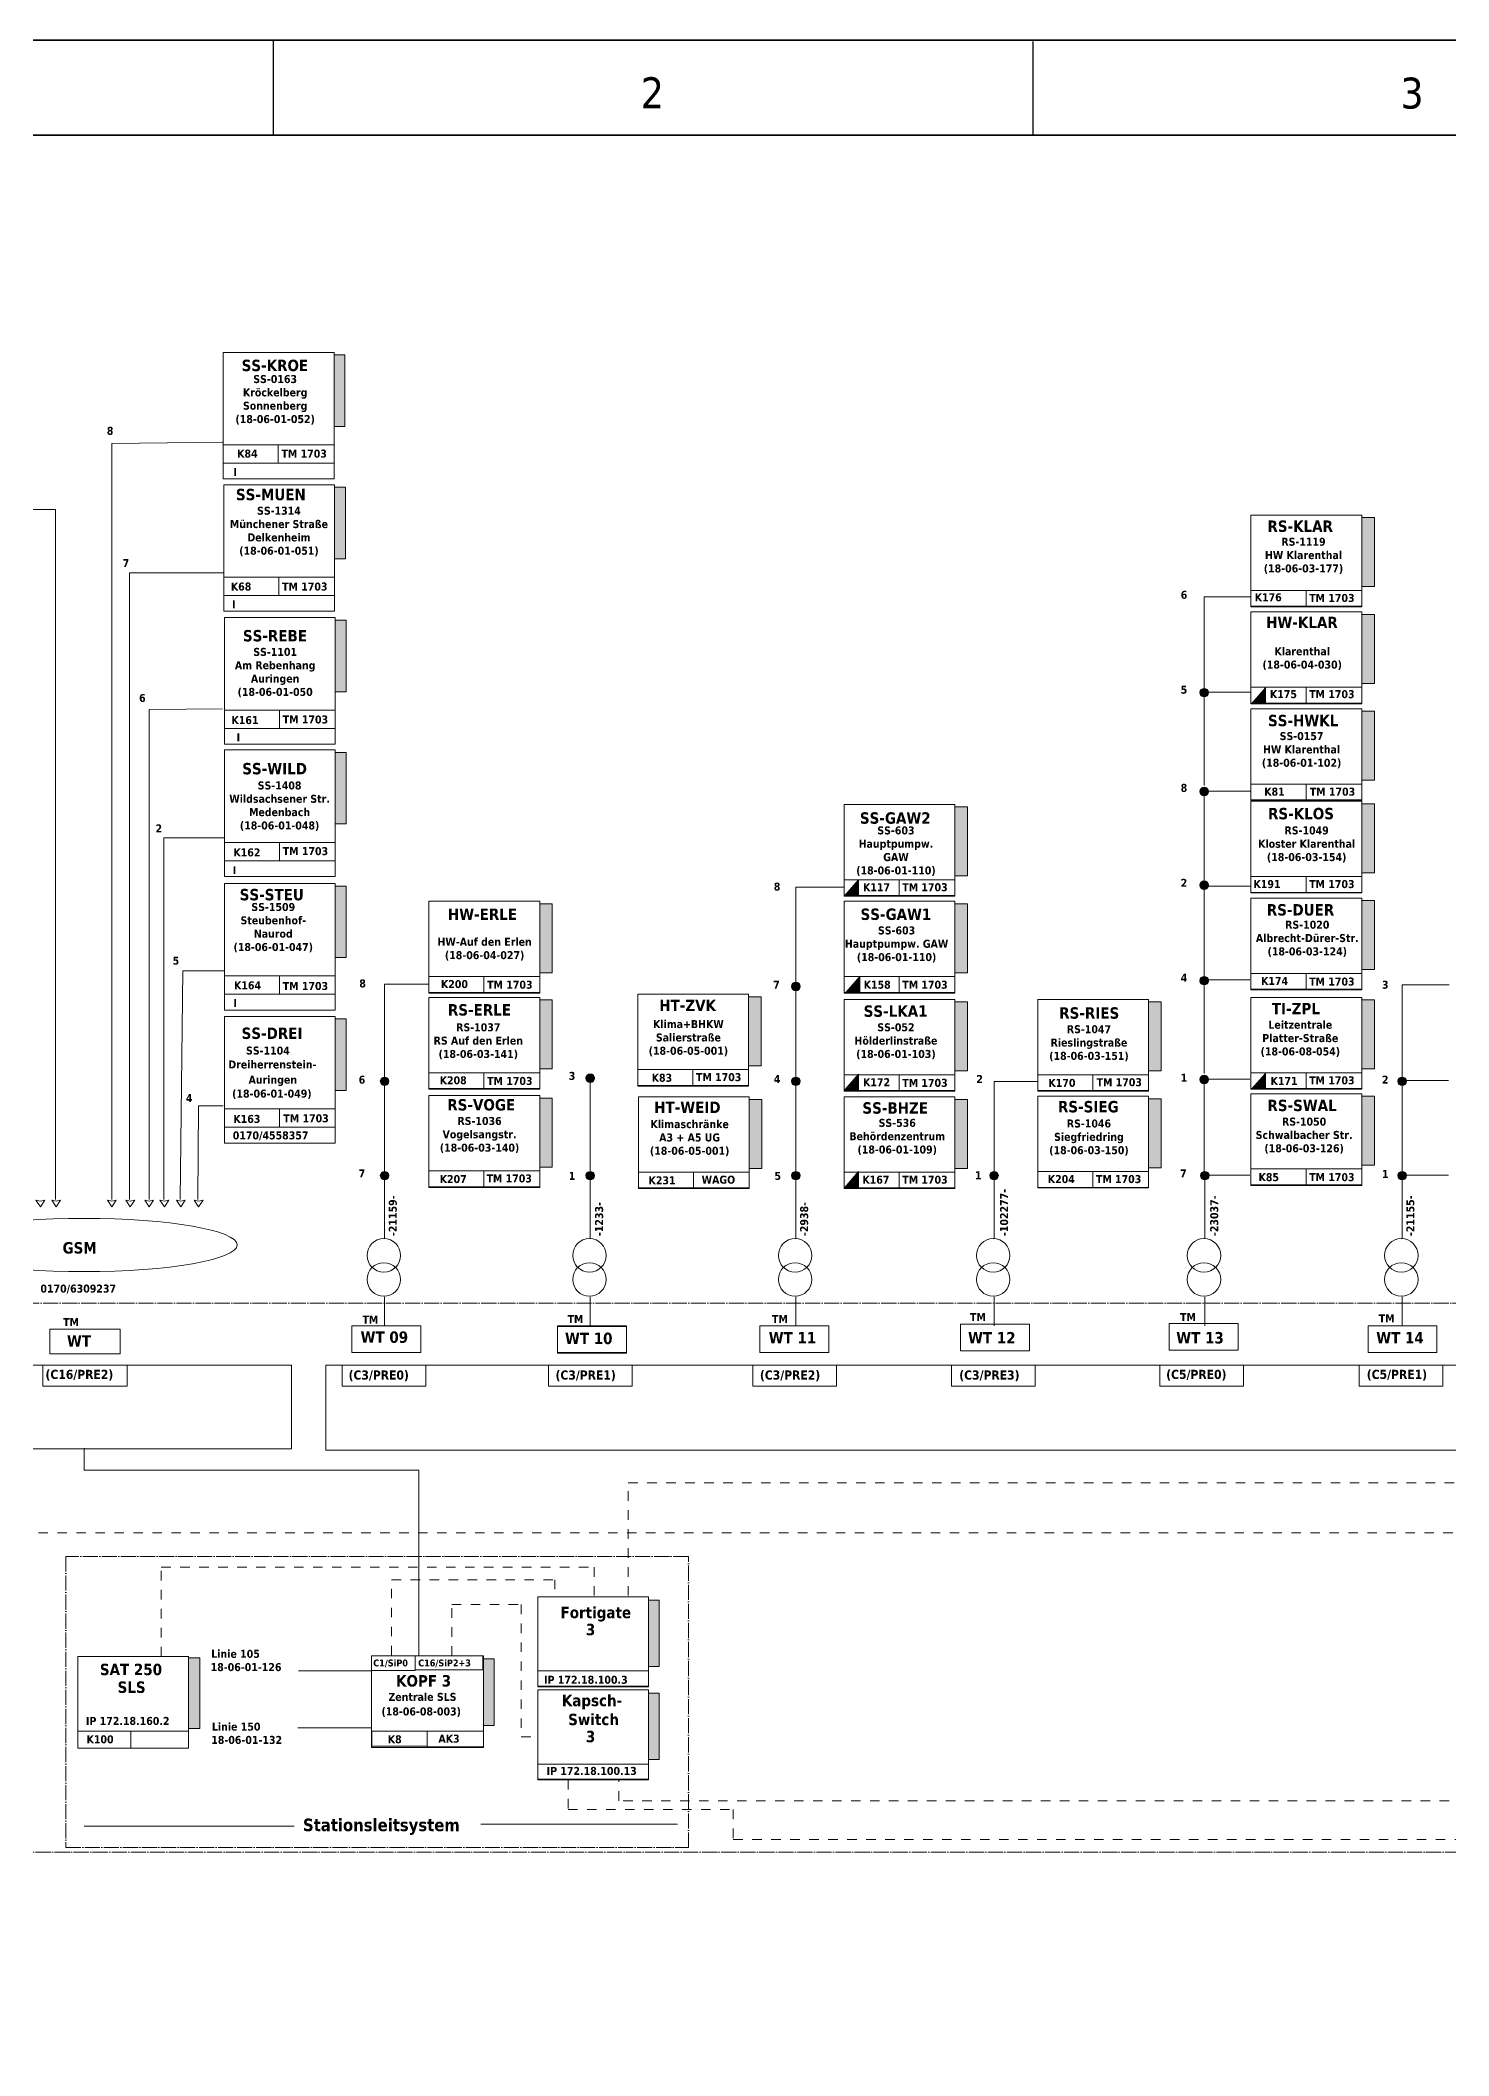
# Model space of a CAD drawing. Header units: millimetres. Extents: x 0 to 12600, y 0 to 8911.
# Drawn here: x 2392 to 4618, y 5726 to 8910 of the extents above; entities that cross this region are included whole.
import ezdxf
from ezdxf.enums import TextEntityAlignment as Align

# ---------------------------------------------------------------- set-up
doc = ezdxf.new("R2010")
doc.units = ezdxf.units.MM
doc.linetypes.add('EPL_DASH', pattern=[1, 0.5, -0.5])
doc.linetypes.add('EPL_DASHDOT', pattern=[1, 0.8, -0.1, 0, -0.1])
for name, color, linetype, lineweight in [('EPLAN100', 7, 'Continuous', 0), ('EPLAN108', 7, 'Continuous', 0), ('EPLAN201', 7, 'Continuous', 0), ('EPLAN451', 7, 'Continuous', 0), ('EPLAN452', 7, 'Continuous', 0), ('EPLAN453', 7, 'Continuous', 0)]:
    doc.layers.add(name, color=color, linetype=linetype, lineweight=lineweight)
doc.styles.add('Tahoma', font='')
doc.styles.add('Tahoma_B', font='')
doc.styles.get('Tahoma').set_extended_font_data('Tahoma')
doc.styles.get('Tahoma_B').set_extended_font_data('Tahoma', bold=True)

# ---------------------------------------------------------------- blocks, each defined once
blk = doc.blocks.new('EPLFRAME')
at = {"layer": 'EPLAN201', "linetype": 'Continuous', "lineweight": 25, "ltscale": 4}
for p, q in [((2760, 8908.7), (2760, 8761.6)), ((3960.1, 8908.1), (3960.1, 8761))]:
    blk.add_line(p, q, dxfattribs=at)
at = {"layer": 'EPLAN201', "linetype": 'Continuous', "lineweight": 35, "ltscale": 4}
blk.add_line((120, 8760), (12600, 8760), dxfattribs=at)
blk.add_lwpolyline([(0, 0), (12600, 0), (12600, 8910), (0, 8910)], close=True, dxfattribs=at)
at = {"layer": 'EPLAN451', "color": 7, "style": 'Tahoma'}
for tag, p, height in [('4_59982', (12346.9, 380.3), 86.7), ('14_59980', (12346.9, 376.4), 86.7), ('14_10011', (1830, 264.1), 59.6)]:
    blk.add_attdef(tag, p, '', height=height, dxfattribs=at)
for tag, p in [('14_10000', (2383.9, 413.9)), ('14_10013', (4217.8, 338.8)), ('14_59981', (2160, 175.1)), ('14_10020', (2100, 55.1)), ('4_11022', (3300, 55.1)), ('14_10160', (4590, 62.7))]:
    blk.add_attdef(tag, text='', height=48.8, dxfattribs=at).set_placement(p, align=Align.MIDDLE_LEFT)
blk.add_attdef('4_11030', text='', height=48.8, dxfattribs=at).set_placement((4200, 120), align=Align.BOTTOM_LEFT)
blk.add_attdef('14_10300', text='', height=48.8, dxfattribs=at).set_placement((12571, 38.1), align=Align.RIGHT)
at = {"layer": 'EPLAN452', "color": 7, "style": 'Tahoma'}
for tag, p, height in [('4_11041', (270, 510), 67.7), ('4_20131_1003', (9390.1, 380.3), 86.7), ('4_20132_1003', (10456.2, 378), 86.7), ('4_20136_1003', (11541, 378), 86.7), ('4_11071[1]', (30, 390), 48.8), ('4_11074[1]', (630, 390), 48.8), ('4_11070[1]', (1230, 390), 48.8), ('4_11011', (7310.1, 363.6), 67.7), ('4_11071[2]', (30, 270), 48.8), ('4_11074[2]', (630, 270), 48.8), ('4_11070[2]', (1230, 270), 48.8), ('4_20133_1003', (9390.1, 140.3), 86.7), ('4_20134_1003', (10456.2, 138), 86.7), ('4_11000', (11760.2, 138.6), 86.7), ('4_11004', (12270.2, 138.6), 86.7), ('4_11071[3]', (30, 150), 48.8), ('4_11074[3]', (630, 150), 48.8), ('4_11070[3]', (1230, 150), 48.8)]:
    blk.add_attdef(tag, p, '', height=height, dxfattribs=at)
for tag, height, p in [('4_11040', 67.7, (12472.3, 510)), ('4_11024', 48.8, (7890, 30)), ('4_25020', 48.8, (12056.5, 38.5))]:
    blk.add_attdef(tag, text='', height=height, dxfattribs=at).set_placement(p, align=Align.RIGHT)
blk.add_attdef('21_18041[2]', text='', height=48.8, dxfattribs=at).set_placement((23.1, 495.2), align=Align.TOP_LEFT)
for tag, height, p in [('4_20131_1002', 67.7, (9390, 293.2)), ('4_20132_1002', 67.7, (10456.1, 290.9)), ('4_20136_1002', 67.7, (11541.3, 287)), ('4_11044', 48.8, (2789.3, 174.1)), ('4_10152', 48.8, (3750, 175.1)), ('4_11085', 48.8, (8250, 55.1)), ('4_11086', 48.8, (8850, 55.1)), ('4_20133_1002', 67.7, (9390.1, 51.7)), ('4_20134_1002', 67.7, (10456.2, 49.4))]:
    blk.add_attdef(tag, text='', height=height, dxfattribs=at).set_placement(p, align=Align.MIDDLE_LEFT)
at = {"layer": 'EPLAN453', "color": 7, "style": 'Tahoma'}
for tag, p in [('53_19005_9', (839.5, 8826.6)), ('53_19005', (2159.3, 8826.3)), ('53_19005_7', (3359.1, 8827.2)), ('53_19005_5', (4559.5, 8826.6)), ('53_19005_6', (5759.9, 8827.5)), ('53_19005_8', (6960.6, 8827.3)), ('53_19005_2', (8159.8, 8827.7)), ('53_19005_1', (9359.5, 8828)), ('53_19005_3', (10559.9, 8828.6)), ('53_19005_4', (11880, 8828.9))]:
    blk.add_attdef(tag, text='', height=48.8, dxfattribs=at).set_placement(p, align=Align.MIDDLE_CENTER)

msp = doc.modelspace()

# ---------------------------------------------------------------- hatches: boundary and pattern name
at = {"layer": 'EPLAN100', "lineweight": 18, "ltscale": 120}
for color, points in [(3, [(2856, 8300), (2873, 8300), (2873, 8413), (2856, 8413)]), (3, [(2857, 8091), (2874, 8091), (2874, 8204), (2857, 8204)]), (2, [(4480, 8047), (4500, 8047), (4500, 8156), (4480, 8156)]), (3, [(2858, 7881), (2875, 7881), (2875, 7994), (2858, 7994)]), (1, [(4480, 7894), (4500, 7894), (4500, 8003), (4480, 8003)]), (3, [(4480, 7741), (4500, 7741), (4500, 7850), (4480, 7850)]), (3, [(2858, 7672), (2875, 7672), (2875, 7785), (2858, 7785)]), (3, [(3837, 7590), (3857, 7590), (3857, 7699), (3837, 7699)]), (2, [(4480, 7595), (4500, 7595), (4500, 7704), (4480, 7704)]), (3, [(2858, 7461), (2875, 7461), (2875, 7574), (2858, 7574)]), (24, [(3181, 7437), (3201, 7437), (3201, 7546), (3181, 7546)]), (3, [(3837, 7437), (3857, 7437), (3857, 7546), (3837, 7546)]), (2, [(4480, 7442), (4500, 7442), (4500, 7551), (4480, 7551)]), (2, [(3181, 7285), (3201, 7285), (3201, 7394), (3181, 7394)]), (24, [(3511, 7290), (3531, 7290), (3531, 7399), (3511, 7399)]), (3, [(3837, 7282), (3857, 7282), (3857, 7391), (3837, 7391)]), (2, [(4143, 7282), (4163, 7282), (4163, 7391), (4143, 7391)]), (140, [(4480, 7285), (4500, 7285), (4500, 7394), (4480, 7394)]), (3, [(2858, 7251), (2875, 7251), (2875, 7364), (2858, 7364)]), (2, [(3181, 7130), (3201, 7130), (3201, 7239), (3181, 7239)]), (24, [(3512, 7128), (3532, 7128), (3532, 7237), (3512, 7237)]), (3, [(3837, 7128), (3857, 7128), (3857, 7237), (3837, 7237)]), (2, [(4143, 7129), (4163, 7129), (4163, 7238), (4143, 7238)]), (2, [(4480, 7133), (4500, 7133), (4500, 7242), (4480, 7242)]), (140, [(3353, 6341), (3370, 6341), (3370, 6446), (3353, 6446)]), (6, [(2626, 6243), (2644, 6243), (2644, 6355), (2626, 6355)]), (140, [(3092, 6248), (3109, 6248), (3109, 6353), (3092, 6353)]), (140, [(3353, 6194), (3370, 6194), (3370, 6299), (3353, 6299)])]:
    msp.add_hatch(color=color, dxfattribs=at).paths.add_polyline_path(points, flags=0)
h = msp.add_hatch(color=256, dxfattribs=at)
edge = h.paths.add_edge_path(flags=0)
edge.add_arc((4231, 7879.5), 6.8, 0, 360)
at = {"layer": 'EPLAN100', "lineweight": 13, "ltscale": 120}
for points in [[(4328, 7887), (4306, 7862), (4328, 7862)], [(3685, 7584), (3663, 7559), (3685, 7559)], [(3687, 7431), (3665, 7406), (3687, 7406)], [(3685, 7277), (3663, 7252), (3685, 7252)], [(4328, 7278), (4306, 7253), (4328, 7253)], [(3685, 7123), (3663, 7098), (3685, 7098)]]:
    msp.add_hatch(color=256, dxfattribs=at).paths.add_polyline_path(points, flags=0)
at = {"layer": 'EPLAN100', "lineweight": 18, "ltscale": 120}
h = msp.add_hatch(color=256, dxfattribs=at)
edge = h.paths.add_edge_path(flags=0)
edge.add_arc((4231, 7723.5), 6.8, 0, 360)
h = msp.add_hatch(color=256, dxfattribs=at)
edge = h.paths.add_edge_path(flags=0)
edge.add_arc((4231, 7575.5), 6.8, 0, 360)
h = msp.add_hatch(color=256, dxfattribs=at)
edge = h.paths.add_edge_path(flags=0)
edge.add_arc((3586, 7415.5), 6.8, 0, 360)
h = msp.add_hatch(color=256, dxfattribs=at)
edge = h.paths.add_edge_path(flags=0)
edge.add_arc((4231, 7424.5), 6.8, 0, 360)
h = msp.add_hatch(color=256, dxfattribs=at)
edge = h.paths.add_edge_path(flags=0)
edge.add_arc((2936, 7265.5), 6.8, 0, 360)
h = msp.add_hatch(color=256, dxfattribs=at)
edge = h.paths.add_edge_path(flags=0)
edge.add_arc((3261, 7270.5), 6.8, 0, 360)
h = msp.add_hatch(color=256, dxfattribs=at)
edge = h.paths.add_edge_path(flags=0)
edge.add_arc((3586, 7265.5), 6.8, 0, 360)
h = msp.add_hatch(color=256, dxfattribs=at)
edge = h.paths.add_edge_path(flags=0)
edge.add_arc((4231, 7268.5), 6.8, 0, 360)
h = msp.add_hatch(color=256, dxfattribs=at)
edge = h.paths.add_edge_path(flags=0)
edge.add_arc((4544, 7265.5), 6.8, 0, 360)
h = msp.add_hatch(color=256, dxfattribs=at)
edge = h.paths.add_edge_path(flags=0)
edge.add_arc((2936, 7116.5), 6.8, 0, 360)
h = msp.add_hatch(color=256, dxfattribs=at)
edge = h.paths.add_edge_path(flags=0)
edge.add_arc((3261, 7116.5), 6.8, 0, 360)
h = msp.add_hatch(color=256, dxfattribs=at)
edge = h.paths.add_edge_path(flags=0)
edge.add_arc((3586, 7116.5), 6.8, 0, 360)
h = msp.add_hatch(color=256, dxfattribs=at)
edge = h.paths.add_edge_path(flags=0)
edge.add_arc((3899, 7116.5), 6.8, 0, 360)
h = msp.add_hatch(color=256, dxfattribs=at)
edge = h.paths.add_edge_path(flags=0)
edge.add_arc((4232, 7116.5), 6.8, 0, 360)
h = msp.add_hatch(color=256, dxfattribs=at)
edge = h.paths.add_edge_path(flags=0)
edge.add_arc((4544, 7116.5), 6.8, 0, 360)

# ---------------------------------------------------------------- linework, layer by layer
for p, q in [((4231, 7880), (4231, 7733)), ((4231, 7724), (4231, 7577)), ((4231, 7576), (4231, 7429)), ((4231, 7425), (4231, 7278)), ((3586, 7416), (3586, 7269)), ((2936, 7266), (2936, 7119)), ((3261, 7271), (3261, 7124)), ((3586, 7266), (3586, 7119)), ((4231, 7269), (4231, 7122)), ((4544, 7266), (4544, 7119)), ((2936, 7117), (2936, 7017)), ((3261, 7117), (3261, 7017)), ((3586, 7117), (3586, 7017)), ((3899, 7117), (3899, 7017)), ((4232, 7117), (4232, 7017)), ((4544, 7117), (4544, 7017)), ((2936, 6925), (2936, 6879)), ((3261, 6925), (3261, 6879)), ((3586, 6925), (3586, 6879)), ((3899, 6925), (3899, 6879)), ((4232, 6925), (4232, 6879)), ((4544, 6925), (4544, 6879))]:
    msp.add_line(p, q, dxfattribs=at)
for points in [[(2681, 8217), (2856, 8217), (2856, 8417), (2681, 8417)], [(2681, 8242), (2768, 8242), (2768, 8271), (2681, 8271)], [(2768, 8242), (2856, 8242), (2856, 8271), (2768, 8271)], [(2682, 8008), (2857, 8008), (2857, 8208), (2682, 8208)], [(4305, 8015), (4480, 8015), (4480, 8160), (4305, 8160)], [(2682, 8033), (2769, 8033), (2769, 8062), (2682, 8062)], [(2769, 8033), (2857, 8033), (2857, 8062), (2769, 8062)], [(4305, 8016), (4392, 8016), (4392, 8041), (4305, 8041)], [(4392, 8016), (4480, 8016), (4480, 8041), (4392, 8041)], [(2683, 7798), (2858, 7798), (2858, 7998), (2683, 7998)], [(4305, 7862), (4480, 7862), (4480, 8007), (4305, 8007)], [(4305, 7863), (4392, 7863), (4392, 7888), (4305, 7888)], [(4392, 7863), (4480, 7863), (4480, 7888), (4392, 7888)], [(2683, 7823), (2770, 7823), (2770, 7852), (2683, 7852)], [(2770, 7823), (2858, 7823), (2858, 7852), (2770, 7852)], [(4305, 7709), (4480, 7709), (4480, 7854), (4305, 7854)], [(2683, 7589), (2858, 7589), (2858, 7789), (2683, 7789)], [(4305, 7710), (4392, 7710), (4392, 7735), (4305, 7735)], [(4305, 7563), (4480, 7563), (4480, 7708), (4305, 7708)], [(4392, 7710), (4480, 7710), (4480, 7735), (4392, 7735)], [(3662, 7558), (3837, 7558), (3837, 7703), (3662, 7703)], [(2683, 7614), (2770, 7614), (2770, 7643), (2683, 7643)], [(2770, 7614), (2858, 7614), (2858, 7643), (2770, 7643)], [(2683, 7378), (2858, 7378), (2858, 7578), (2683, 7578)], [(3662, 7559), (3749, 7559), (3749, 7584), (3662, 7584)], [(3749, 7559), (3837, 7559), (3837, 7584), (3749, 7584)], [(4305, 7564), (4392, 7564), (4392, 7589), (4305, 7589)], [(4392, 7564), (4480, 7564), (4480, 7589), (4392, 7589)], [(3006, 7405), (3181, 7405), (3181, 7550), (3006, 7550)], [(3662, 7405), (3837, 7405), (3837, 7550), (3662, 7550)], [(4305, 7410), (4480, 7410), (4480, 7555), (4305, 7555)], [(2683, 7403), (2770, 7403), (2770, 7432), (2683, 7432)], [(2770, 7403), (2858, 7403), (2858, 7432), (2770, 7432)], [(3006, 7406), (3093, 7406), (3093, 7431), (3006, 7431)], [(3093, 7406), (3181, 7406), (3181, 7431), (3093, 7431)], [(3662, 7406), (3749, 7406), (3749, 7431), (3662, 7431)], [(3749, 7406), (3837, 7406), (3837, 7431), (3749, 7431)], [(4305, 7411), (4392, 7411), (4392, 7436), (4305, 7436)], [(4392, 7411), (4480, 7411), (4480, 7436), (4392, 7436)], [(3006, 7253), (3181, 7253), (3181, 7398), (3006, 7398)], [(3336, 7258), (3511, 7258), (3511, 7403), (3336, 7403)], [(3662, 7250), (3837, 7250), (3837, 7395), (3662, 7395)], [(3968, 7250), (4143, 7250), (4143, 7395), (3968, 7395)], [(4305, 7253), (4480, 7253), (4480, 7398), (4305, 7398)], [(2683, 7168), (2858, 7168), (2858, 7368), (2683, 7368)], [(3006, 7254), (3093, 7254), (3093, 7279), (3006, 7279)], [(3093, 7254), (3181, 7254), (3181, 7279), (3093, 7279)], [(3336, 7259), (3423, 7259), (3423, 7284), (3336, 7284)], [(3423, 7259), (3511, 7259), (3511, 7284), (3423, 7284)], [(3662, 7251), (3749, 7251), (3749, 7276), (3662, 7276)], [(3749, 7251), (3837, 7251), (3837, 7276), (3749, 7276)], [(3968, 7251), (4055, 7251), (4055, 7276), (3968, 7276)], [(4055, 7251), (4143, 7251), (4143, 7276), (4055, 7276)], [(4305, 7254), (4392, 7254), (4392, 7279), (4305, 7279)], [(4392, 7254), (4480, 7254), (4480, 7279), (4392, 7279)], [(3006, 7098), (3181, 7098), (3181, 7243), (3006, 7243)], [(3337, 7096), (3512, 7096), (3512, 7241), (3337, 7241)], [(3662, 7096), (3837, 7096), (3837, 7241), (3662, 7241)], [(3968, 7097), (4143, 7097), (4143, 7242), (3968, 7242)], [(4305, 7101), (4480, 7101), (4480, 7246), (4305, 7246)], [(2683, 7193), (2770, 7193), (2770, 7222), (2683, 7222)], [(2770, 7193), (2858, 7193), (2858, 7222), (2770, 7222)], [(3006, 7099), (3093, 7099), (3093, 7124), (3006, 7124)], [(3093, 7099), (3181, 7099), (3181, 7124), (3093, 7124)], [(3337, 7097), (3424, 7097), (3424, 7122), (3337, 7122)], [(3424, 7097), (3512, 7097), (3512, 7122), (3424, 7122)], [(3662, 7097), (3749, 7097), (3749, 7122), (3662, 7122)], [(3749, 7097), (3837, 7097), (3837, 7122), (3749, 7122)], [(3968, 7098), (4055, 7098), (4055, 7123), (3968, 7123)], [(4055, 7098), (4143, 7098), (4143, 7123), (4055, 7123)], [(4305, 7102), (4392, 7102), (4392, 7127), (4305, 7127)], [(4392, 7102), (4480, 7102), (4480, 7127), (4392, 7127)], [(2884, 6837), (2993, 6837), (2993, 6879), (2884, 6879)], [(3209, 6837), (3318, 6837), (3318, 6879), (3209, 6879)], [(3209, 6836), (3318, 6836), (3318, 6878), (3209, 6878)], [(3529, 6837), (3638, 6837), (3638, 6879), (3529, 6879)], [(3529, 6837), (3638, 6837), (3638, 6879), (3529, 6879)], [(3846, 6840), (3955, 6840), (3955, 6882), (3846, 6882)], [(4176, 6841), (4285, 6841), (4285, 6883), (4176, 6883)], [(4490, 6837), (4599, 6837), (4599, 6879), (4490, 6879)], [(2407, 6835), (2518, 6835), (2518, 6874), (2407, 6874)], [(2123, 6685), (2789, 6685), (2789, 6817), (2123, 6817)], [(2396, 6784), (2529, 6784), (2529, 6817), (2396, 6817)], [(2843, 6683), (11891, 6683), (11891, 6817), (2843, 6817)], [(2869, 6784), (3001, 6784), (3001, 6817), (2869, 6817)], [(3195, 6784), (3327, 6784), (3327, 6817), (3195, 6817)], [(3518, 6784), (3650, 6784), (3650, 6817), (3518, 6817)], [(3832, 6784), (3964, 6784), (3964, 6817), (3832, 6817)], [(4161, 6784), (4293, 6784), (4293, 6817), (4161, 6817)], [(4476, 6784), (4608, 6784), (4608, 6817), (4476, 6817)], [(3178, 6309), (3353, 6309), (3353, 6451), (3178, 6451)], [(2451, 6212), (2626, 6212), (2626, 6357), (2451, 6357)], [(2915, 6335), (2984, 6335), (2984, 6358), (2915, 6358)], [(2915, 6213), (3092, 6213), (3092, 6358), (2915, 6358)], [(2984, 6336), (3091, 6336), (3091, 6358), (2984, 6358)], [(3178, 6310), (3353, 6310), (3353, 6334), (3178, 6334)], [(3178, 6162), (3353, 6162), (3353, 6304), (3178, 6304)], [(2451, 6212), (2535, 6212), (2535, 6239), (2451, 6239)], [(2535, 6212), (2626, 6212), (2626, 6239), (2535, 6239)], [(2916, 6215), (3003, 6215), (3003, 6239), (2916, 6239)], [(3003, 6214), (3092, 6214), (3092, 6239), (3003, 6239)], [(3178, 6163), (3353, 6163), (3353, 6187), (3178, 6187)]]:
    msp.add_lwpolyline(points, close=True, dxfattribs=at)
at = {"layer": 'EPLAN100', "color": 3, "lineweight": 18, "ltscale": 120}
for points in [[(2856, 8300), (2873, 8300), (2873, 8413), (2856, 8413)], [(2857, 8091), (2874, 8091), (2874, 8204), (2857, 8204)], [(2858, 7881), (2875, 7881), (2875, 7994), (2858, 7994)], [(4480, 7741), (4500, 7741), (4500, 7850), (4480, 7850)], [(2858, 7672), (2875, 7672), (2875, 7785), (2858, 7785)], [(3837, 7590), (3857, 7590), (3857, 7699), (3837, 7699)], [(2858, 7461), (2875, 7461), (2875, 7574), (2858, 7574)], [(3837, 7437), (3857, 7437), (3857, 7546), (3837, 7546)], [(3837, 7282), (3857, 7282), (3857, 7391), (3837, 7391)], [(2858, 7251), (2875, 7251), (2875, 7364), (2858, 7364)], [(3837, 7128), (3857, 7128), (3857, 7237), (3837, 7237)]]:
    msp.add_lwpolyline(points, close=True, dxfattribs=at)
at = {"layer": 'EPLAN100', "lineweight": 9, "ltscale": 120}
for points in [[(2680, 8275), (2505, 8273), (2505, 7079)], [(2257, 8169), (2416, 8169), (2416, 7079)], [(2681, 8069), (2533, 8069), (2533, 7079)], [(2680, 7854), (2564, 7853), (2564, 7079)], [(2682, 7650), (2587, 7650), (2587, 7079)], [(2682, 7440), (2617, 7440), (2613, 7079)], [(2681, 7227), (2642, 7227), (2641, 7079)]]:
    msp.add_lwpolyline(points, dxfattribs=at)
at = {"layer": 'EPLAN100', "color": 2, "lineweight": 18, "ltscale": 120}
for points in [[(4480, 8047), (4500, 8047), (4500, 8156), (4480, 8156)], [(4480, 7595), (4500, 7595), (4500, 7704), (4480, 7704)], [(4480, 7442), (4500, 7442), (4500, 7551), (4480, 7551)], [(3181, 7285), (3201, 7285), (3201, 7394), (3181, 7394)], [(4143, 7282), (4163, 7282), (4163, 7391), (4143, 7391)], [(3181, 7130), (3201, 7130), (3201, 7239), (3181, 7239)], [(4143, 7129), (4163, 7129), (4163, 7238), (4143, 7238)], [(4480, 7133), (4500, 7133), (4500, 7242), (4480, 7242)]]:
    msp.add_lwpolyline(points, close=True, dxfattribs=at)
at = {"layer": 'EPLAN100', "lineweight": 13, "ltscale": 120}
for points in [[(4231, 7881), (4231, 8031), (4305, 8031)], [(3586, 7416), (3586, 7572), (3662, 7572)], [(2936, 7266), (2936, 7419), (3006, 7419)], [(4544, 7266), (4544, 7418), (4618, 7418)], [(3899, 7119), (3899, 7265), (3968, 7265)]]:
    msp.add_lwpolyline(points, dxfattribs=at)
at = {"layer": 'EPLAN100', "color": 1, "lineweight": 18, "ltscale": 120}
msp.add_lwpolyline([(4480, 7894), (4500, 7894), (4500, 8003), (4480, 8003)], close=True, dxfattribs=at)
at = {"layer": 'EPLAN100', "lineweight": 18, "ltscale": 120}
for points in [[(4230, 7880), (4304, 7880)], [(4231, 7724), (4304, 7724)], [(4231, 7574), (4304, 7574)], [(4231, 7426), (4303, 7426)], [(4232, 7269), (4303, 7269)], [(4545, 7267), (4617, 7267)], [(4231, 7117), (4303, 7117)], [(4545, 7117), (4617, 7117)], [(2461, 6686), (2461, 6651), (2990, 6651), (2990, 6358)], [(2916, 6334), (2800, 6334)], [(2915, 6244), (2799, 6244)], [(2461, 6089), (2793, 6089)], [(3088, 6092), (3399, 6092)]]:
    msp.add_lwpolyline(points, dxfattribs=at)
at = {"layer": 'EPLAN100', "lineweight": 13, "ltscale": 120}
for points in [[(4328, 7887), (4306, 7862), (4328, 7862)], [(3685, 7584), (3663, 7559), (3685, 7559)], [(3687, 7431), (3665, 7406), (3687, 7406)], [(3685, 7277), (3663, 7252), (3685, 7252)], [(4328, 7278), (4306, 7253), (4328, 7253)], [(3685, 7123), (3663, 7098), (3685, 7098)], [(2385, 7078), (2392, 7067), (2399, 7078), (2392, 7076)], [(2410, 7078), (2417, 7067), (2424, 7078), (2417, 7076)], [(2498, 7078), (2505, 7067), (2512, 7078), (2505, 7076)], [(2527, 7078), (2534, 7067), (2541, 7078), (2534, 7076)], [(2557, 7078), (2564, 7067), (2571, 7078), (2564, 7076)], [(2581, 7078), (2588, 7067), (2595, 7078), (2588, 7076)], [(2607, 7078), (2614, 7067), (2621, 7078), (2614, 7076)], [(2635, 7078), (2642, 7067), (2649, 7078), (2642, 7076)]]:
    msp.add_lwpolyline(points, close=True, dxfattribs=at)
at = {"layer": 'EPLAN100', "color": 24, "lineweight": 18, "ltscale": 120}
for points in [[(3181, 7437), (3201, 7437), (3201, 7546), (3181, 7546)], [(3511, 7290), (3531, 7290), (3531, 7399), (3511, 7399)], [(3512, 7128), (3532, 7128), (3532, 7237), (3512, 7237)]]:
    msp.add_lwpolyline(points, close=True, dxfattribs=at)
at = {"layer": 'EPLAN100', "color": 140, "lineweight": 18, "ltscale": 120}
for points in [[(4480, 7285), (4500, 7285), (4500, 7394), (4480, 7394)], [(3353, 6341), (3370, 6341), (3370, 6446), (3353, 6446)], [(3092, 6248), (3109, 6248), (3109, 6353), (3092, 6353)], [(3353, 6194), (3370, 6194), (3370, 6299), (3353, 6299)]]:
    msp.add_lwpolyline(points, close=True, dxfattribs=at)
at = {"layer": 'EPLAN100', "linetype": 'EPL_DASHDOT', "lineweight": 9, "ltscale": 30}
msp.add_lwpolyline([(187, 6915), (187, 6048), (7069, 6048), (7069, 6600), (12564, 6600), (12564, 6915)], close=True, dxfattribs=at)
at = {"layer": 'EPLAN100', "linetype": 'EPL_DASH', "lineweight": 18, "ltscale": 30}
msp.add_lwpolyline([(3321, 6453), (3321, 6631), (5348, 6631), (5348, 6486), (5348, 6631), (6515, 6631), (6515, 6404), (6515, 6631), (6715, 6631), (6715, 6403), (6715, 6631), (6927, 6631), (6927, 6404)], dxfattribs=at)
at = {"layer": 'EPLAN100', "color": 140, "linetype": 'EPL_DASH', "lineweight": 18, "ltscale": 30}
for points in [[(1249, 6552), (5160, 6552), (5160, 6253), (5324, 6253)], [(2583, 6357), (2583, 6498), (3267, 6498), (3267, 6451)], [(2947, 6359), (2947, 6478), (3205, 6478), (3205, 6452)], [(3042, 6358), (3042, 6439), (3152, 6439), (3152, 6230), (3177, 6230)]]:
    msp.add_lwpolyline(points, dxfattribs=at)
at = {"layer": 'EPLAN100', "linetype": 'EPL_DASHDOT', "lineweight": 13, "ltscale": 30}
msp.add_lwpolyline([(2432, 6055), (3416, 6055), (3416, 6515), (2432, 6515)], close=True, dxfattribs=at)
at = {"layer": 'EPLAN100', "color": 6, "lineweight": 18, "ltscale": 120}
msp.add_lwpolyline([(2626, 6243), (2644, 6243), (2644, 6355), (2626, 6355)], close=True, dxfattribs=at)
at = {"layer": 'EPLAN100', "color": 1, "linetype": 'EPL_DASH', "lineweight": 18, "ltscale": 30}
for points in [[(3226, 6162), (3226, 6115), (3487, 6115), (3487, 6068), (8617, 6068), (8617, 6191)], [(5368, 6195), (5368, 6129), (3306, 6129), (3306, 6162)]]:
    msp.add_lwpolyline(points, dxfattribs=at)
at = {"layer": 'EPLAN100', "lineweight": 18, "ltscale": 120}
for centre, radius in [((4231, 7879.5), 6.8), ((4231, 7723.5), 6.8), ((4231, 7575.5), 6.8), ((3586, 7415.5), 6.8), ((4231, 7424.5), 6.8), ((2936, 7265.5), 6.8), ((3261, 7270.5), 6.8), ((3586, 7265.5), 6.8), ((4231, 7268.5), 6.8), ((4544, 7265.5), 6.8), ((2936, 7116.5), 6.8), ((3261, 7116.5), 6.8), ((3586, 7116.5), 6.8), ((3899, 7116.5), 6.8), ((4232, 7116.5), 6.8), ((4544, 7116.5), 6.8), ((2934.7, 6990.5), 26.5), ((3259.7, 6990.5), 26.5), ((3584.7, 6990.5), 26.5), ((3897.7, 6990.5), 26.5), ((4230.7, 6990.5), 26.5), ((4542.7, 6990.5), 26.5), ((2934.7, 6952.5), 26.5), ((3259.7, 6952.5), 26.5), ((3584.7, 6952.5), 26.5), ((3897.7, 6952.5), 26.5), ((4230.7, 6952.5), 26.5), ((4542.7, 6952.5), 26.5)]:
    msp.add_circle(centre, radius, dxfattribs=at)
msp.add_ellipse((2461, 7007), major_axis=(242, 0), ratio=0.173554, start_param=-6.283185, end_param=0, dxfattribs=at)

# ---------------------------------------------------------------- block references
ref = msp.add_blockref('EPLFRAME', (0, 0))
ref.add_attrib('53_19005_5', '3', dxfattribs={"layer": 'EPLAN453', "color": 7, "height": 48.8, "style": 'Tahoma'}).set_placement((4559.5, 8826.6), align=Align.MIDDLE_CENTER)
ref.add_attrib('53_19005_7', '2', dxfattribs={"layer": 'EPLAN453', "color": 7, "height": 48.8, "style": 'Tahoma'}).set_placement((3359.1, 8827.2), align=Align.MIDDLE_CENTER)

# ---------------------------------------------------------------- texts
at = {"layer": 'EPLAN108', "color": 7, "style": 'Tahoma_B'}
for s, height, p in [('SS-KROE', 18.06, (2710, 8382)), ('8', 12.6, (2497, 8283)), ('K84', 12.64, (2703, 8247)), ('TM 1703', 12.64, (2773, 8247)), ('I', 12.6, (2697, 8218)), ('SS-MUEN', 18.06, (2701, 8178)), ('RS-KLAR', 18.06, (4331, 8128)), ('7', 12.6, (2522, 8074)), ('K68', 12.64, (2693, 8037)), ('I', 12.6, (2695, 8009)), ('TM 1703', 12.64, (2774, 8037)), ('6', 12.6, (4194, 8024)), ('K176', 12.64, (4311, 8020)), ('TM 1703', 12.64, (4397, 8019)), ('HW-KLAR', 18.06, (4329, 7976)), ('SS-REBE', 18.06, (2712, 7955)), ('6', 12.6, (2548, 7861)), ('5', 12.6, (4194, 7874)), ('K175', 12.64, (4335, 7867)), ('TM 1703', 12.64, (4397, 7867)), ('K161', 12.64, (2694, 7826)), ('TM 1703', 12.64, (2775, 7827)), ('SS-HWKL', 18.06, (4332, 7821)), ('I', 12.6, (2702, 7799)), ('SS-WILD', 18.06, (2711, 7745)), ('8', 12.6, (4194, 7719)), ('K81', 12.64, (4326, 7713)), ('TM 1703', 12.64, (4398, 7713)), ('SS-GAW2', 18.06, (3687, 7667)), ('RS-KLOS', 18.06, (4332, 7674)), ('2', 12.6, (2574, 7655)), ('K162', 12.64, (2697, 7617)), ('TM 1703', 12.64, (2775, 7619)), ('I', 12.6, (2696, 7589)), ('8', 12.6, (3551, 7563)), ('K117', 12.64, (3692, 7562)), ('TM 1703', 12.64, (3754, 7562)), ('2', 12.6, (4194, 7569)), ('K191', 12.64, (4309, 7567)), ('TM 1703', 12.64, (4397, 7567)), ('SS-STEU', 18.06, (2707, 7546)), ('RS-DUER', 18.06, (4330, 7522)), ('HW-ERLE', 18.06, (3036, 7515)), ('SS-GAW1', 18.06, (3688, 7515)), ('5', 12.6, (2601, 7446)), ('K164', 12.64, (2698, 7407)), ('TM 1703', 12.64, (2775, 7406)), ('8', 12.6, (2896, 7410)), ('K200', 12.64, (3025, 7409)), ('TM 1703', 12.64, (3098, 7408)), ('7', 12.6, (3550, 7408)), ('K158', 12.64, (3693, 7408)), ('TM 1703', 12.64, (3754, 7408)), ('4', 12.6, (4194, 7419)), ('K174', 12.64, (4321, 7414)), ('TM 1703', 12.64, (4397, 7413)), ('3', 12.6, (4512, 7408)), ('I', 12.6, (2697, 7379)), ('RS-ERLE', 18.06, (3036, 7364)), ('HT-ZVK', 18.06, (3370, 7371)), ('TI-ZPL', 18.06, (4338, 7366)), ('SS-LKA1', 18.06, (3693, 7362)), ('RS-RIES', 18.06, (4002, 7359)), ('SS-DREI', 18.06, (2710, 7327)), ('Dreiherrenstein-', 12.642, (2689, 7282)), ('SS-1104', 12.64, (2717, 7304)), ('Auringen', 12.64, (2721, 7258)), ('6', 12.6, (2895, 7258)), ('K208', 12.64, (3023, 7257)), ('TM 1703', 12.64, (3098, 7256)), ('3', 12.6, (3227, 7264)), ('K83', 12.64, (3358, 7261)), ('TM 1703', 12.64, (3428, 7262)), ('4', 12.6, (3551, 7259)), ('K172', 12.64, (3692, 7254)), ('TM 1703', 12.64, (3754, 7253)), ('2', 12.6, (3871, 7259)), ('K170', 12.64, (3985, 7253)), ('TM 1703', 12.64, (4061, 7254)), ('1', 12.6, (4194, 7261)), ('K171', 12.64, (4336, 7256)), ('TM 1703', 12.64, (4397, 7257)), ('2', 12.6, (4512, 7258)), ('4', 12.6, (2622, 7229)), ('(18-06-01-049)', 12.642, (2695, 7236)), ('RS-VOGE', 18.06, (3035, 7214)), ('HT-WEID', 18.06, (3362, 7210)), ('SS-BHZE', 18.06, (3691, 7209)), ('RS-SIEG', 18.06, (4000, 7211)), ('RS-SWAL', 18.06, (4331, 7213)), ('K163', 12.64, (2697, 7196)), ('TM 1703', 12.64, (2776, 7197)), ('0170/4558357', 12.642, (2696, 7170)), ('7', 12.6, (2895, 7110)), ('K207', 12.64, (3023, 7101)), ('TM 1703', 12.64, (3097, 7102)), ('1', 12.6, (3227, 7106)), ('K231', 12.64, (3353, 7099)), ('WAGO', 12.64, (3437, 7100)), ('5', 12.6, (3552, 7106)), ('K167', 12.64, (3691, 7100)), ('TM 1703', 12.64, (3754, 7100)), ('1', 12.6, (3869, 7107)), ('K204', 12.64, (3984, 7101)), ('TM 1703', 12.64, (4060, 7101)), ('7', 12.6, (4193, 7110)), ('K85', 12.64, (4317, 7104)), ('TM 1703', 12.64, (4397, 7104)), ('1', 12.6, (4512, 7109)), ('GSM', 18.06, (2427, 6988)), ('0170/6309237', 12.642, (2392, 6928)), ('TM', 12.64, (2428, 6875)), ('TM', 12.64, (2901, 6879)), ('TM', 12.64, (3225, 6880)), ('TM', 12.64, (3548, 6880)), ('TM', 12.64, (3861, 6883)), ('TM', 12.64, (4193, 6883)), ('TM', 12.64, (4507, 6881)), ('WT', 18.06, (2434, 6841)), ('WT 09', 18.06, (2898, 6847)), ('WT 10', 18.06, (3221, 6845)), ('WT 11', 18.06, (3543, 6846)), ('WT 12', 18.06, (3858, 6846)), ('WT 13', 18.06, (4187, 6846)), ('WT 14', 18.06, (4503, 6846)), ('(C16/PRE2)', 14.45, (2400, 6791)), ('(C3/PRE0)', 14.45, (2879, 6790)), ('(C3/PRE1)', 14.45, (3206, 6790)), ('(C3/PRE2)', 14.45, (3529, 6790)), ('(C3/PRE3)', 14.45, (3844, 6790)), ('(C5/PRE0)', 14.45, (4171, 6791)), ('(C5/PRE1)', 14.45, (4488, 6791)), ('Fortigate', 18.06, (3214, 6412)), ('3', 18.1, (3254, 6385)), ('Linie 105', 12.64, (2662, 6351)), ('SAT 250', 18.06, (2486, 6322)), ('18-06-01-126', 12.642, (2661, 6330)), ('C1/SiP0', 10.84, (2918, 6338)), ('C16/SiP2+3', 10.84, (2989, 6338)), ('SLS', 18.06, (2514, 6294)), ('KOPF 3', 18.06, (2954, 6304)), ('IP 172.18.100.3', 12.642, (3188, 6310)), ('(18-06-08-003)', 12.642, (2931, 6260)), ('Zentrale SLS', 12.642, (2942, 6283)), ('Kapsch-', 18.06, (3216, 6273)), ('IP 172.18.160.2', 12.642, (2464, 6245)), ('Linie 150', 12.64, (2663, 6236)), ('Switch', 18.06, (3226, 6243)), ('K100', 12.64, (2465, 6216)), ('18-06-01-132', 12.642, (2662, 6215)), ('K8', 12.64, (2941, 6216)), ('AK3', 12.64, (3021, 6217)), ('3', 18.1, (3254, 6216)), ('IP 172.18.100.13', 12.642, (3192, 6166)), ('Stationsleitsystem', 19.866, (2807, 6075))]:
    msp.add_text(s, height=height, dxfattribs=at).set_placement(p, align=Align.BOTTOM_LEFT)
for s, p in [('-21159-', (2959, 7021)), ('-1233-', (3285, 7021)), ('-2938-', (3609, 7021)), ('-102277-', (3925, 7021)), ('-23037-', (4257, 7021)), ('-21155-', (4567, 7021))]:
    msp.add_text(s, height=12.64, rotation=90, dxfattribs=at).set_placement(p, align=Align.BOTTOM_LEFT)
at = {"layer": 'EPLAN108', "color": 7, "char_height": 12.642, "attachment_point": 2, "style": 'Tahoma_B'}
for s, insert in [('SS-0163\\PKröckelberg\\PSonnenberg\\P(18-06-01-052)', (2763, 8381.2)), ('SS-1314\\PMünchener Straße\\PDelkenheim\\P(18-06-01-051)', (2769, 8173.2)), ('RS-1119\\PHW Klarenthal\\P(18-06-03-177)', (4388, 8124.2)), ('SS-1101\\PAm Rebenhang\\PAuringen\\P(18-06-01-050', (2763, 7950.2)), ('Klarenthal\\P(18-06-04-030)', (4386, 7951.2)), ('SS-0157\\PHW Klarenthal\\P(18-06-01-102)', (4385, 7817.2)), ('SS-1408\\PWildsachsener Str.\\PMedenbach\\P(18-06-01-048)', (2770, 7739.2)), ('SS-603\\PHauptpumpw. \\PGAW\\P(18-06-01-110)', (3744, 7668.2)), ('RS-1049\\PKloster Klarenthal\\P(18-06-03-154)', (4393, 7668.2)), ('SS-1509\\PSteubenhof-\\PNaurod\\P(18-06-01-047)', (2760, 7547.2)), ('RS-1020\\PAlbrecht-Dürer-Str.\\P(18-06-03-124)', (4394, 7519.2)), ('HW-Auf den Erlen\\P(18-06-04-027)', (3094, 7492.2)), ('SS-603\\PHauptpumpw. GAW\\P(18-06-01-110)', (3745, 7510.2)), ('RS-1037\\PRS Auf den Erlen\\P(18-06-03-141)', (3084, 7357.2)), ('Klima+BHKW\\PSalierstraße\\P(18-06-05-001)', (3416, 7362.2)), ('SS-052\\PHölderlinstraße\\P(18-06-01-103)', (3744, 7357.2)), ('RS-1047\\PRieslingstraße\\P(18-06-03-151)', (4049, 7354.2)), ('Leitzentrale\\PPlatter-Straße\\P(18-06-08-054)', (4383, 7361.2)), ('RS-1036\\PVogelsangstr.\\P(18-06-03-140)', (3086, 7209.2)), ('Klimaschränke\\PA3 + A5 UG\\P(18-06-05-001)', (3418, 7204.2)), ('SS-536\\PBehördenzentrum\\P(18-06-01-109)', (3746, 7206.2)), ('RS-1046\\PSiegfriedring\\P(18-06-03-150)', (4049, 7205.2)), ('RS-1050\\PSchwalbacher Str.\\P(18-06-03-126)', (4389, 7208.2))]:
    msp.add_mtext(s, dxfattribs=dict(at, insert=insert))

doc.saveas('drawing.dxf')
